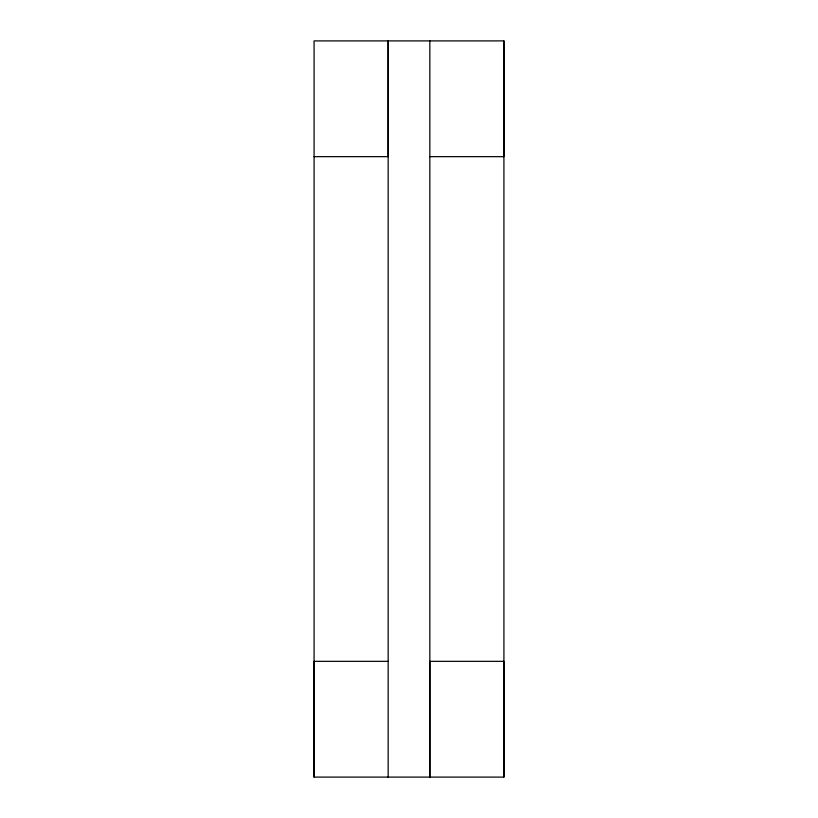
<?xml version="1.0" encoding="UTF-8"?>
<svg xmlns="http://www.w3.org/2000/svg" width="818" height="818" viewBox="0 0 818 818"><rect width="100%" height="100%" fill="white"/><g stroke="black" fill="none" stroke-linecap="round" stroke-linejoin="round"><path stroke-width="1.23" d="M429.839 40.9L429.839 777.1L429.839 661.343L503.919 661.343L503.919 777.1L314.081 777.1L314.081 661.343L388.161 661.343M314.081 777.1L314.081 40.9L503.919 40.9L503.919 777.1M503.919 40.9L503.919 156.657L429.839 156.657M314.081 156.657L388.161 156.657L388.161 40.9L388.161 777.1"/></g></svg>
